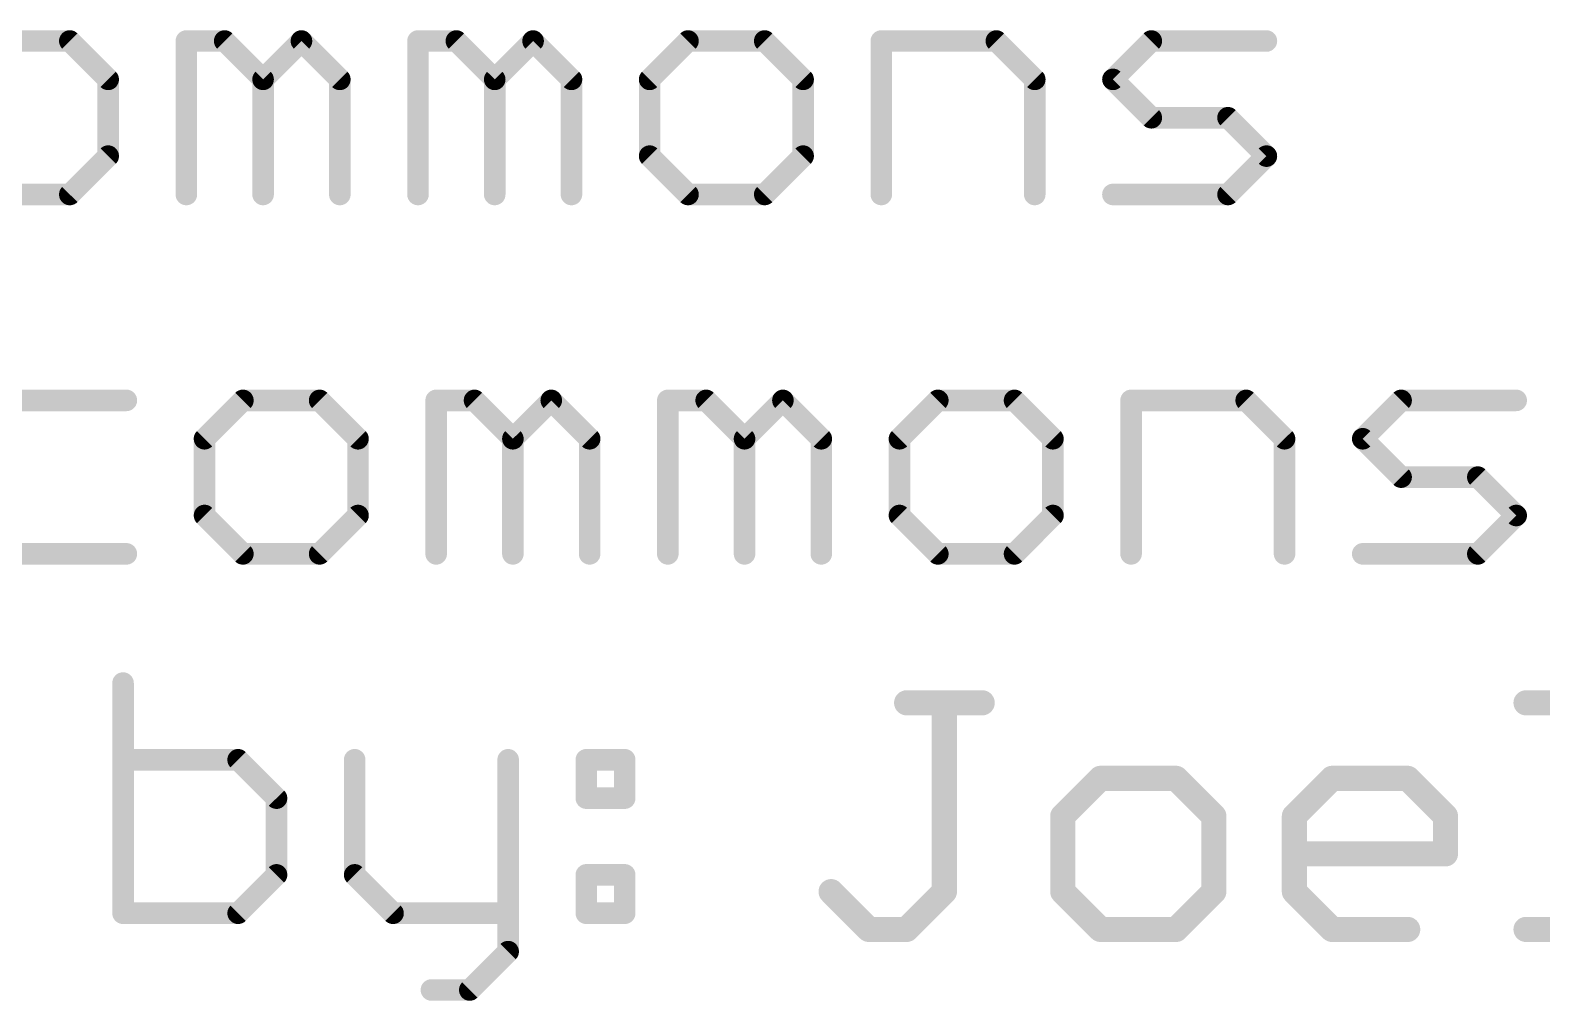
# Model space of a CAD drawing. Extents: x -37 to 70, y -9 to 26.
# Drawn here: x 8.53 to 19.21, y -9.43 to -2.57 of the extents above; entities that cross this region are included whole.
import ezdxf

# ---------------------------------------------------------------- set-up
doc = ezdxf.new("R2010")
doc.units = 0
doc.layers.add('51', color=53, linetype='CONTINUOUS')

msp = doc.modelspace()

# ---------------------------------------------------------------- linework, layer by layer
at = {"layer": '51'}
for points, const_width in [([(8.8086, -2.6491), (8.2663, -2.6491)], 0.1524), ([(9.0798, -2.9203), (8.8086, -2.6491)], 0.1524), ([(9.6323, -3.7338), (9.6323, -2.6491)], 0.1524), ([(9.6323, -2.6491), (9.9035, -2.6491)], 0.1524), ([(9.9035, -2.6491), (10.1746, -2.9203)], 0.1524), ([(10.1746, -2.9203), (10.4458, -2.6491)], 0.1524), ([(10.4458, -2.6491), (10.717, -2.9203)], 0.1524), ([(11.2695, -3.7338), (11.2695, -2.6491)], 0.1524), ([(11.2695, -2.6491), (11.5406, -2.6491)], 0.1524), ([(11.5406, -2.6491), (11.8118, -2.9203)], 0.1524), ([(11.8118, -2.9203), (12.0829, -2.6491)], 0.1524), ([(12.0829, -2.6491), (12.3541, -2.9203)], 0.1524), ([(13.1778, -2.6491), (12.9066, -2.9203)], 0.1524), ([(13.7201, -2.6491), (13.1778, -2.6491)], 0.1524), ([(13.9913, -2.9203), (13.7201, -2.6491)], 0.1524), ([(14.5438, -3.7338), (14.5438, -2.6491)], 0.1524), ([(14.5438, -2.6491), (15.3573, -2.6491)], 0.1524), ([(15.3573, -2.6491), (15.6284, -2.9203)], 0.1524), ([(16.1809, -2.9203), (16.4521, -2.6491)], 0.1524), ([(16.4521, -2.6491), (17.2656, -2.6491)], 0.1524), ([(9.0798, -3.4626), (9.0798, -2.9203)], 0.1524), ([(10.1746, -2.9203), (10.1746, -3.7338)], 0.1524), ([(10.717, -2.9203), (10.717, -3.7338)], 0.1524), ([(11.8118, -2.9203), (11.8118, -3.7338)], 0.1524), ([(12.3541, -2.9203), (12.3541, -3.7338)], 0.1524), ([(12.9066, -2.9203), (12.9066, -3.4626)], 0.1524), ([(13.9913, -3.4626), (13.9913, -2.9203)], 0.1524), ([(15.6284, -2.9203), (15.6284, -3.7338)], 0.1524), ([(16.4521, -3.1915), (16.1809, -2.9203)], 0.1524), ([(16.9944, -3.1915), (16.4521, -3.1915)], 0.1524), ([(17.2656, -3.4626), (16.9944, -3.1915)], 0.1524), ([(8.8086, -3.7338), (9.0798, -3.4626)], 0.1524), ([(12.9066, -3.4626), (13.1778, -3.7338)], 0.1524), ([(13.7201, -3.7338), (13.9913, -3.4626)], 0.1524), ([(16.9944, -3.7338), (17.2656, -3.4626)], 0.1524), ([(8.2663, -3.7338), (8.8086, -3.7338)], 0.1524), ([(13.1778, -3.7338), (13.7201, -3.7338)], 0.1524), ([(16.1809, -3.7338), (16.9944, -3.7338)], 0.1524), ([(9.2082, -5.1891), (8.3947, -5.1891)], 0.1524), ([(10.0319, -5.1891), (9.7607, -5.4603)], 0.1524), ([(10.5742, -5.1891), (10.0319, -5.1891)], 0.1524), ([(10.8454, -5.4603), (10.5742, -5.1891)], 0.1524), ([(11.3979, -6.2738), (11.3979, -5.1891)], 0.1524), ([(11.3979, -5.1891), (11.669, -5.1891)], 0.1524), ([(11.669, -5.1891), (11.9402, -5.4603)], 0.1524), ([(11.9402, -5.4603), (12.2114, -5.1891)], 0.1524), ([(12.2114, -5.1891), (12.4825, -5.4603)], 0.1524), ([(13.035, -6.2738), (13.035, -5.1891)], 0.1524), ([(13.035, -5.1891), (13.3062, -5.1891)], 0.1524), ([(13.3062, -5.1891), (13.5773, -5.4603)], 0.1524), ([(13.5773, -5.4603), (13.8485, -5.1891)], 0.1524), ([(13.8485, -5.1891), (14.1197, -5.4603)], 0.1524), ([(14.9433, -5.1891), (14.6722, -5.4603)], 0.1524), ([(15.4857, -5.1891), (14.9433, -5.1891)], 0.1524), ([(15.7568, -5.4603), (15.4857, -5.1891)], 0.1524), ([(16.3093, -6.2738), (16.3093, -5.1891)], 0.1524), ([(16.3093, -5.1891), (17.1228, -5.1891)], 0.1524), ([(17.1228, -5.1891), (17.394, -5.4603)], 0.1524), ([(17.9465, -5.4603), (18.2176, -5.1891)], 0.1524), ([(18.2176, -5.1891), (19.0311, -5.1891)], 0.1524), ([(9.7607, -5.4603), (9.7607, -6.0026)], 0.1524), ([(10.8454, -6.0026), (10.8454, -5.4603)], 0.1524), ([(11.9402, -5.4603), (11.9402, -6.2738)], 0.1524), ([(12.4825, -5.4603), (12.4825, -6.2738)], 0.1524), ([(13.5773, -5.4603), (13.5773, -6.2738)], 0.1524), ([(14.1197, -5.4603), (14.1197, -6.2738)], 0.1524), ([(14.6722, -5.4603), (14.6722, -6.0026)], 0.1524), ([(15.7568, -6.0026), (15.7568, -5.4603)], 0.1524), ([(17.394, -5.4603), (17.394, -6.2738)], 0.1524), ([(18.2176, -5.7315), (17.9465, -5.4603)], 0.1524), ([(18.76, -5.7315), (18.2176, -5.7315)], 0.1524), ([(19.0311, -6.0026), (18.76, -5.7315)], 0.1524), ([(9.7607, -6.0026), (10.0319, -6.2738)], 0.1524), ([(10.5742, -6.2738), (10.8454, -6.0026)], 0.1524), ([(14.6722, -6.0026), (14.9433, -6.2738)], 0.1524), ([(15.4857, -6.2738), (15.7568, -6.0026)], 0.1524), ([(18.76, -6.2738), (19.0311, -6.0026)], 0.1524), ([(8.3947, -6.2738), (9.2082, -6.2738)], 0.1524), ([(10.0319, -6.2738), (10.5742, -6.2738)], 0.1524), ([(14.9433, -6.2738), (15.4857, -6.2738)], 0.1524), ([(17.9465, -6.2738), (18.76, -6.2738)], 0.1524), ([(9.1849, -7.1868), (9.1849, -8.8138)], 0.1524), ([(14.723, -7.3265), (15.2568, -7.3265)], 0.1778), ([(14.9899, -8.6612), (14.9899, -7.3265)], 0.1778), ([(19.1006, -7.3265), (19.3675, -7.3265)], 0.1778), ([(9.9984, -7.7291), (9.1849, -7.7291)], 0.1524), ([(10.2695, -8.0003), (9.9984, -7.7291)], 0.1524), ([(10.822, -7.7291), (10.822, -8.5426)], 0.1524), ([(11.9067, -7.7291), (11.9067, -9.085)], 0.1524), ([(12.4592, -7.7291), (12.7304, -7.7291)], 0.1524), ([(12.4592, -8.0003), (12.4592, -7.7291)], 0.1524), ([(12.7304, -7.7291), (12.7304, -8.0003)], 0.1524), ([(16.0932, -7.8604), (15.8263, -8.1273)], 0.1778), ([(16.627, -7.8604), (16.0932, -7.8604)], 0.1778), ([(16.894, -8.1273), (16.627, -7.8604)], 0.1778), ([(17.4634, -8.1273), (17.7303, -7.8604)], 0.1778), ([(17.7303, -7.8604), (18.2642, -7.8604)], 0.1778), ([(18.2642, -7.8604), (18.5311, -8.1273)], 0.1778), ([(10.2695, -8.5426), (10.2695, -8.0003)], 0.1524), ([(12.7304, -8.0003), (12.4592, -8.0003)], 0.1524), ([(15.8263, -8.1273), (15.8263, -8.6612)], 0.1778), ([(16.894, -8.6612), (16.894, -8.1273)], 0.1778), ([(17.4634, -8.6612), (17.4634, -8.1273)], 0.1778), ([(18.5311, -8.1273), (18.5311, -8.3942)], 0.1778), ([(18.5311, -8.3942), (17.4634, -8.3942)], 0.1778), ([(9.9984, -8.8138), (10.2695, -8.5426)], 0.1524), ([(10.822, -8.5426), (11.0932, -8.8138)], 0.1524), ([(12.4592, -8.5426), (12.7304, -8.5426)], 0.1524), ([(12.4592, -8.8138), (12.4592, -8.5426)], 0.1524), ([(12.7304, -8.5426), (12.7304, -8.8138)], 0.1524), ([(14.1891, -8.6612), (14.456, -8.9281)], 0.1778), ([(14.723, -8.9281), (14.9899, -8.6612)], 0.1778), ([(15.8263, -8.6612), (16.0932, -8.9281)], 0.1778), ([(16.627, -8.9281), (16.894, -8.6612)], 0.1778), ([(17.7303, -8.9281), (17.4634, -8.6612)], 0.1778), ([(9.1849, -8.8138), (9.9984, -8.8138)], 0.1524), ([(11.0932, -8.8138), (11.9067, -8.8138)], 0.1524), ([(12.7304, -8.8138), (12.4592, -8.8138)], 0.1524), ([(14.456, -8.9281), (14.723, -8.9281)], 0.1778), ([(16.0932, -8.9281), (16.627, -8.9281)], 0.1778), ([(18.2642, -8.9281), (17.7303, -8.9281)], 0.1778), ([(19.1006, -8.9281), (19.6344, -8.9281)], 0.1778), ([(11.9067, -9.085), (11.6355, -9.3561)], 0.1524), ([(11.6355, -9.3561), (11.3644, -9.3561)], 0.1524)]:
    msp.add_lwpolyline(points, dxfattribs=dict(at, const_width=const_width))
for points, const_width in [([(8.8356, -2.6222, 1), (8.7817, -2.6761)], 0.0762), ([(8.8086, -2.6872, 1), (8.8086, -2.611)], 0.0762), ([(9.6704, -2.6491, 1), (9.5942, -2.6491)], 0.0762), ([(9.6323, -2.611, 1), (9.6323, -2.6872)], 0.0762), ([(9.9304, -2.6222, 1), (9.8765, -2.6761)], 0.0762), ([(9.9035, -2.6872, 1), (9.9035, -2.611)], 0.0762), ([(10.4727, -2.6222, 1), (10.4188, -2.6761)], 0.0762), ([(10.4727, -2.6761, 1), (10.4188, -2.6222)], 0.0762), ([(11.3076, -2.6491, 1), (11.2314, -2.6491)], 0.0762), ([(11.2695, -2.611, 1), (11.2695, -2.6872)], 0.0762), ([(11.5676, -2.6222, 1), (11.5137, -2.6761)], 0.0762), ([(11.5406, -2.6872, 1), (11.5406, -2.611)], 0.0762), ([(12.1099, -2.6222, 1), (12.056, -2.6761)], 0.0762), ([(12.1099, -2.6761, 1), (12.056, -2.6222)], 0.0762), ([(13.1778, -2.611, 1), (13.1778, -2.6872)], 0.0762), ([(13.2047, -2.6761, 1), (13.1508, -2.6222)], 0.0762), ([(13.747, -2.6222, 1), (13.6932, -2.6761)], 0.0762), ([(13.7201, -2.6872, 1), (13.7201, -2.611)], 0.0762), ([(14.5819, -2.6491, 1), (14.5057, -2.6491)], 0.0762), ([(14.5438, -2.611, 1), (14.5438, -2.6872)], 0.0762), ([(15.3842, -2.6222, 1), (15.3303, -2.6761)], 0.0762), ([(15.3573, -2.6872, 1), (15.3573, -2.611)], 0.0762), ([(16.4521, -2.611, 1), (16.4521, -2.6872)], 0.0762), ([(16.479, -2.6761, 1), (16.4251, -2.6222)], 0.0762), ([(17.2656, -2.6872, 1), (17.2656, -2.611)], 0.0762), ([(9.1179, -2.9203, 1), (9.0417, -2.9203)], 0.0762), ([(9.0529, -2.9472, 1), (9.1067, -2.8934)], 0.0762), ([(10.2127, -2.9203, 1), (10.1365, -2.9203)], 0.0762), ([(10.1477, -2.8934, 1), (10.2016, -2.9472)], 0.0762), ([(10.1477, -2.9472, 1), (10.2016, -2.8934)], 0.0762), ([(10.7551, -2.9203, 1), (10.6789, -2.9203)], 0.0762), ([(10.69, -2.9472, 1), (10.7439, -2.8934)], 0.0762), ([(11.8499, -2.9203, 1), (11.7737, -2.9203)], 0.0762), ([(11.7848, -2.8934, 1), (11.8387, -2.9472)], 0.0762), ([(11.7848, -2.9472, 1), (11.8387, -2.8934)], 0.0762), ([(12.3922, -2.9203, 1), (12.316, -2.9203)], 0.0762), ([(12.3272, -2.9472, 1), (12.3811, -2.8934)], 0.0762), ([(12.9447, -2.9203, 1), (12.8685, -2.9203)], 0.0762), ([(12.8797, -2.8934, 1), (12.9335, -2.9472)], 0.0762), ([(14.0294, -2.9203, 1), (13.9532, -2.9203)], 0.0762), ([(13.9643, -2.9472, 1), (14.0182, -2.8934)], 0.0762), ([(15.6665, -2.9203, 1), (15.5903, -2.9203)], 0.0762), ([(15.6015, -2.9472, 1), (15.6554, -2.8934)], 0.0762), ([(16.2079, -2.8934, 1), (16.154, -2.9472)], 0.0762), ([(16.154, -2.8934, 1), (16.2079, -2.9472)], 0.0762), ([(16.4521, -3.1534, 1), (16.4521, -3.2296)], 0.0762), ([(16.4251, -3.2184, 1), (16.479, -3.1645)], 0.0762), ([(17.0214, -3.1645, 1), (16.9675, -3.2184)], 0.0762), ([(16.9944, -3.2296, 1), (16.9944, -3.1534)], 0.0762), ([(9.1067, -3.4896, 1), (9.0529, -3.4357)], 0.0762), ([(12.9335, -3.4357, 1), (12.8797, -3.4896)], 0.0762), ([(14.0182, -3.4896, 1), (13.9643, -3.4357)], 0.0762), ([(17.2925, -3.4896, 1), (17.2386, -3.4357)], 0.0762), ([(17.2386, -3.4896, 1), (17.2925, -3.4357)], 0.0762), ([(9.0417, -3.4626, 1), (9.1179, -3.4626)], 0.0762), ([(12.8685, -3.4626, 1), (12.9447, -3.4626)], 0.0762), ([(13.9532, -3.4626, 1), (14.0294, -3.4626)], 0.0762), ([(8.7817, -3.7069, 1), (8.8356, -3.7607)], 0.0762), ([(8.8086, -3.7719, 1), (8.8086, -3.6957)], 0.0762), ([(9.5942, -3.7338, 1), (9.6704, -3.7338)], 0.0762), ([(10.1365, -3.7338, 1), (10.2127, -3.7338)], 0.0762), ([(10.6789, -3.7338, 1), (10.7551, -3.7338)], 0.0762), ([(11.2314, -3.7338, 1), (11.3076, -3.7338)], 0.0762), ([(11.7737, -3.7338, 1), (11.8499, -3.7338)], 0.0762), ([(12.316, -3.7338, 1), (12.3922, -3.7338)], 0.0762), ([(13.1778, -3.6957, 1), (13.1778, -3.7719)], 0.0762), ([(13.1508, -3.7607, 1), (13.2047, -3.7069)], 0.0762), ([(13.6932, -3.7069, 1), (13.747, -3.7607)], 0.0762), ([(13.7201, -3.7719, 1), (13.7201, -3.6957)], 0.0762), ([(14.5057, -3.7338, 1), (14.5819, -3.7338)], 0.0762), ([(15.5903, -3.7338, 1), (15.6665, -3.7338)], 0.0762), ([(16.1809, -3.6957, 1), (16.1809, -3.7719)], 0.0762), ([(16.9675, -3.7069, 1), (17.0214, -3.7607)], 0.0762), ([(16.9944, -3.7719, 1), (16.9944, -3.6957)], 0.0762), ([(9.2082, -5.2272, 1), (9.2082, -5.151)], 0.0762), ([(10.0319, -5.151, 1), (10.0319, -5.2272)], 0.0762), ([(10.0588, -5.2161, 1), (10.0049, -5.1622)], 0.0762), ([(10.6011, -5.1622, 1), (10.5473, -5.2161)], 0.0762), ([(10.5742, -5.2272, 1), (10.5742, -5.151)], 0.0762), ([(11.436, -5.1891, 1), (11.3598, -5.1891)], 0.0762), ([(11.3979, -5.151, 1), (11.3979, -5.2272)], 0.0762), ([(11.696, -5.1622, 1), (11.6421, -5.2161)], 0.0762), ([(11.669, -5.2272, 1), (11.669, -5.151)], 0.0762), ([(12.2383, -5.1622, 1), (12.1844, -5.2161)], 0.0762), ([(12.2383, -5.2161, 1), (12.1844, -5.1622)], 0.0762), ([(13.0731, -5.1891, 1), (12.9969, -5.1891)], 0.0762), ([(13.035, -5.151, 1), (13.035, -5.2272)], 0.0762), ([(13.3331, -5.1622, 1), (13.2792, -5.2161)], 0.0762), ([(13.3062, -5.2272, 1), (13.3062, -5.151)], 0.0762), ([(13.8754, -5.1622, 1), (13.8216, -5.2161)], 0.0762), ([(13.8754, -5.2161, 1), (13.8216, -5.1622)], 0.0762), ([(14.9433, -5.151, 1), (14.9433, -5.2272)], 0.0762), ([(14.9703, -5.2161, 1), (14.9164, -5.1622)], 0.0762), ([(15.5126, -5.1622, 1), (15.4587, -5.2161)], 0.0762), ([(15.4857, -5.2272, 1), (15.4857, -5.151)], 0.0762), ([(16.3474, -5.1891, 1), (16.2712, -5.1891)], 0.0762), ([(16.3093, -5.151, 1), (16.3093, -5.2272)], 0.0762), ([(17.1498, -5.1622, 1), (17.0959, -5.2161)], 0.0762), ([(17.1228, -5.2272, 1), (17.1228, -5.151)], 0.0762), ([(18.2176, -5.151, 1), (18.2176, -5.2272)], 0.0762), ([(18.2446, -5.2161, 1), (18.1907, -5.1622)], 0.0762), ([(19.0311, -5.2272, 1), (19.0311, -5.151)], 0.0762), ([(9.7988, -5.4603, 1), (9.7226, -5.4603)], 0.0762), ([(9.7338, -5.4334, 1), (9.7876, -5.4872)], 0.0762), ([(10.8835, -5.4603, 1), (10.8073, -5.4603)], 0.0762), ([(10.8184, -5.4872, 1), (10.8723, -5.4334)], 0.0762), ([(11.9783, -5.4603, 1), (11.9021, -5.4603)], 0.0762), ([(11.9132, -5.4334, 1), (11.9671, -5.4872)], 0.0762), ([(11.9132, -5.4872, 1), (11.9671, -5.4334)], 0.0762), ([(12.5206, -5.4603, 1), (12.4444, -5.4603)], 0.0762), ([(12.4556, -5.4872, 1), (12.5095, -5.4334)], 0.0762), ([(13.6154, -5.4603, 1), (13.5392, -5.4603)], 0.0762), ([(13.5504, -5.4334, 1), (13.6043, -5.4872)], 0.0762), ([(13.5504, -5.4872, 1), (13.6043, -5.4334)], 0.0762), ([(14.1578, -5.4603, 1), (14.0816, -5.4603)], 0.0762), ([(14.0927, -5.4872, 1), (14.1466, -5.4334)], 0.0762), ([(14.7103, -5.4603, 1), (14.6341, -5.4603)], 0.0762), ([(14.6452, -5.4334, 1), (14.6991, -5.4872)], 0.0762), ([(15.7949, -5.4603, 1), (15.7187, -5.4603)], 0.0762), ([(15.7299, -5.4872, 1), (15.7838, -5.4334)], 0.0762), ([(17.4321, -5.4603, 1), (17.3559, -5.4603)], 0.0762), ([(17.367, -5.4872, 1), (17.4209, -5.4334)], 0.0762), ([(17.9734, -5.4334, 1), (17.9195, -5.4872)], 0.0762), ([(17.9195, -5.4334, 1), (17.9734, -5.4872)], 0.0762), ([(18.2176, -5.6934, 1), (18.2176, -5.7696)], 0.0762), ([(18.7869, -5.7045, 1), (18.733, -5.7584)], 0.0762), ([(18.76, -5.7696, 1), (18.76, -5.6934)], 0.0762), ([(18.1907, -5.7584, 1), (18.2446, -5.7045)], 0.0762), ([(9.7876, -5.9757, 1), (9.7338, -6.0296)], 0.0762), ([(9.7226, -6.0026, 1), (9.7988, -6.0026)], 0.0762), ([(10.8073, -6.0026, 1), (10.8835, -6.0026)], 0.0762), ([(10.8723, -6.0296, 1), (10.8184, -5.9757)], 0.0762), ([(14.6991, -5.9757, 1), (14.6452, -6.0296)], 0.0762), ([(14.6341, -6.0026, 1), (14.7103, -6.0026)], 0.0762), ([(15.7187, -6.0026, 1), (15.7949, -6.0026)], 0.0762), ([(15.7838, -6.0296, 1), (15.7299, -5.9757)], 0.0762), ([(19.0581, -6.0296, 1), (19.0042, -5.9757)], 0.0762), ([(19.0042, -6.0296, 1), (19.0581, -5.9757)], 0.0762), ([(9.2082, -6.3119, 1), (9.2082, -6.2357)], 0.0762), ([(10.0319, -6.2357, 1), (10.0319, -6.3119)], 0.0762), ([(10.0049, -6.3007, 1), (10.0588, -6.2469)], 0.0762), ([(10.5473, -6.2469, 1), (10.6011, -6.3007)], 0.0762), ([(10.5742, -6.3119, 1), (10.5742, -6.2357)], 0.0762), ([(11.3598, -6.2738, 1), (11.436, -6.2738)], 0.0762), ([(11.9021, -6.2738, 1), (11.9783, -6.2738)], 0.0762), ([(12.4444, -6.2738, 1), (12.5206, -6.2738)], 0.0762), ([(12.9969, -6.2738, 1), (13.0731, -6.2738)], 0.0762), ([(13.5392, -6.2738, 1), (13.6154, -6.2738)], 0.0762), ([(14.0816, -6.2738, 1), (14.1578, -6.2738)], 0.0762), ([(14.9433, -6.2357, 1), (14.9433, -6.3119)], 0.0762), ([(14.9164, -6.3007, 1), (14.9703, -6.2469)], 0.0762), ([(15.4587, -6.2469, 1), (15.5126, -6.3007)], 0.0762), ([(15.4857, -6.3119, 1), (15.4857, -6.2357)], 0.0762), ([(16.2712, -6.2738, 1), (16.3474, -6.2738)], 0.0762), ([(17.3559, -6.2738, 1), (17.4321, -6.2738)], 0.0762), ([(17.9465, -6.2357, 1), (17.9465, -6.3119)], 0.0762), ([(18.733, -6.2469, 1), (18.7869, -6.3007)], 0.0762), ([(18.76, -6.3119, 1), (18.76, -6.2357)], 0.0762), ([(9.223, -7.1868, 1), (9.1468, -7.1868)], 0.0762), ([(14.723, -7.2821, 1), (14.723, -7.371)], 0.0889), ([(15.0343, -7.3265, 1), (14.9454, -7.3265)], 0.0889), ([(15.2568, -7.371, 1), (15.2568, -7.2821)], 0.0889), ([(19.1006, -7.2821, 1), (19.1006, -7.371)], 0.0889), ([(9.1849, -7.691, 1), (9.1849, -7.7672)], 0.0762), ([(10.0253, -7.7022, 1), (9.9714, -7.7561)], 0.0762), ([(9.9984, -7.7672, 1), (9.9984, -7.691)], 0.0762), ([(10.8601, -7.7291, 1), (10.7839, -7.7291)], 0.0762), ([(11.9448, -7.7291, 1), (11.8686, -7.7291)], 0.0762), ([(12.4592, -7.691, 1), (12.4592, -7.7672)], 0.0762), ([(12.4973, -7.7291, 1), (12.4211, -7.7291)], 0.0762), ([(12.7685, -7.7291, 1), (12.6923, -7.7291)], 0.0762), ([(12.7304, -7.7672, 1), (12.7304, -7.691)], 0.0762), ([(16.0932, -7.8159, 1), (16.0932, -7.9048)], 0.0889), ([(16.1246, -7.8918, 1), (16.0618, -7.829)], 0.0889), ([(16.6585, -7.829, 1), (16.5956, -7.8918)], 0.0889), ([(16.627, -7.9048, 1), (16.627, -7.8159)], 0.0889), ([(17.7303, -7.8159, 1), (17.7303, -7.9048)], 0.0889), ([(17.7618, -7.8918, 1), (17.6989, -7.829)], 0.0889), ([(18.2956, -7.829, 1), (18.2328, -7.8918)], 0.0889), ([(18.2642, -7.9048, 1), (18.2642, -7.8159)], 0.0889), ([(10.3076, -8.0003, 1), (10.2314, -8.0003)], 0.0762), ([(10.2426, -8.0272, 1), (10.2965, -7.9734)], 0.0762), ([(12.4592, -7.9622, 1), (12.4592, -8.0384)], 0.0762), ([(12.4211, -8.0003, 1), (12.4973, -8.0003)], 0.0762), ([(12.6923, -8.0003, 1), (12.7685, -8.0003)], 0.0762), ([(12.7304, -8.0384, 1), (12.7304, -7.9622)], 0.0762), ([(15.8707, -8.1273, 1), (15.7818, -8.1273)], 0.0889), ([(15.7948, -8.0959, 1), (15.8577, -8.1587)], 0.0889), ([(16.9384, -8.1273, 1), (16.8495, -8.1273)], 0.0889), ([(16.8625, -8.1587, 1), (16.9254, -8.0959)], 0.0889), ([(17.432, -8.0959, 1), (17.4948, -8.1587)], 0.0889), ([(17.5079, -8.1273, 1), (17.419, -8.1273)], 0.0889), ([(18.5756, -8.1273, 1), (18.4867, -8.1273)], 0.0889), ([(18.4997, -8.1587, 1), (18.5626, -8.0959)], 0.0889), ([(17.4634, -8.3498, 1), (17.4634, -8.4387)], 0.0889), ([(18.5311, -8.4387, 1), (18.5311, -8.3498)], 0.0889), ([(18.4867, -8.3942, 1), (18.5756, -8.3942)], 0.0889), ([(10.2314, -8.5426, 1), (10.3076, -8.5426)], 0.0762), ([(10.2965, -8.5696, 1), (10.2426, -8.5157)], 0.0762), ([(10.849, -8.5157, 1), (10.7951, -8.5696)], 0.0762), ([(10.7839, -8.5426, 1), (10.8601, -8.5426)], 0.0762), ([(12.4592, -8.5045, 1), (12.4592, -8.5807)], 0.0762), ([(12.4973, -8.5426, 1), (12.4211, -8.5426)], 0.0762), ([(12.7685, -8.5426, 1), (12.6923, -8.5426)], 0.0762), ([(12.7304, -8.5807, 1), (12.7304, -8.5045)], 0.0762), ([(14.2205, -8.6297, 1), (14.1577, -8.6926)], 0.0889), ([(14.9454, -8.6612, 1), (15.0343, -8.6612)], 0.0889), ([(15.0213, -8.6926, 1), (14.9585, -8.6297)], 0.0889), ([(15.8577, -8.6297, 1), (15.7948, -8.6926)], 0.0889), ([(15.7818, -8.6612, 1), (15.8707, -8.6612)], 0.0889), ([(16.8495, -8.6612, 1), (16.9384, -8.6612)], 0.0889), ([(16.9254, -8.6926, 1), (16.8625, -8.6297)], 0.0889), ([(17.4948, -8.6297, 1), (17.432, -8.6926)], 0.0889), ([(17.419, -8.6612, 1), (17.5079, -8.6612)], 0.0889), ([(9.1849, -8.7757, 1), (9.1849, -8.8519)], 0.0762), ([(9.9714, -8.7869, 1), (10.0253, -8.8407)], 0.0762), ([(9.9984, -8.8519, 1), (9.9984, -8.7757)], 0.0762), ([(11.0932, -8.7757, 1), (11.0932, -8.8519)], 0.0762), ([(11.0663, -8.8407, 1), (11.1201, -8.7869)], 0.0762), ([(11.9067, -8.8519, 1), (11.9067, -8.7757)], 0.0762), ([(12.4592, -8.7757, 1), (12.4592, -8.8519)], 0.0762), ([(12.7304, -8.8519, 1), (12.7304, -8.7757)], 0.0762), ([(9.1468, -8.8138, 1), (9.223, -8.8138)], 0.0762), ([(12.4211, -8.8138, 1), (12.4973, -8.8138)], 0.0762), ([(12.6923, -8.8138, 1), (12.7685, -8.8138)], 0.0762), ([(14.456, -8.8837, 1), (14.456, -8.9726)], 0.0889), ([(14.4246, -8.9595, 1), (14.4875, -8.8967)], 0.0889), ([(14.6915, -8.8967, 1), (14.7544, -8.9595)], 0.0889), ([(14.723, -8.9726, 1), (14.723, -8.8837)], 0.0889), ([(16.0932, -8.8837, 1), (16.0932, -8.9726)], 0.0889), ([(16.0618, -8.9595, 1), (16.1246, -8.8967)], 0.0889), ([(16.5956, -8.8967, 1), (16.6585, -8.9595)], 0.0889), ([(16.627, -8.9726, 1), (16.627, -8.8837)], 0.0889), ([(17.7303, -8.8837, 1), (17.7303, -8.9726)], 0.0889), ([(17.6989, -8.9595, 1), (17.7618, -8.8967)], 0.0889), ([(18.2642, -8.9726, 1), (18.2642, -8.8837)], 0.0889), ([(19.1006, -8.8837, 1), (19.1006, -8.9726)], 0.0889), ([(11.8686, -9.085, 1), (11.9448, -9.085)], 0.0762), ([(11.9336, -9.1119, 1), (11.8798, -9.058)], 0.0762), ([(11.3644, -9.318, 1), (11.3644, -9.3942)], 0.0762), ([(11.6086, -9.3292, 1), (11.6625, -9.3831)], 0.0762), ([(11.6355, -9.3942, 1), (11.6355, -9.318)], 0.0762)]:
    msp.add_lwpolyline(points, format="xyb", dxfattribs=dict(at, const_width=const_width))

doc.saveas('drawing.dxf')
